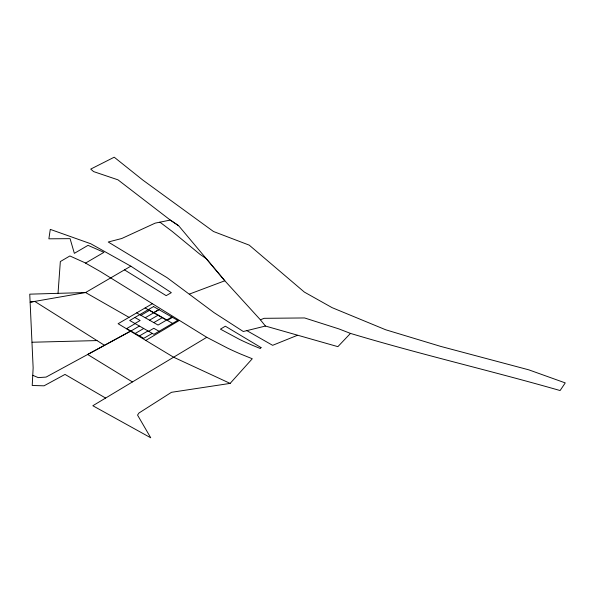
<?xml version="1.0" encoding="UTF-8"?>
<svg xmlns="http://www.w3.org/2000/svg" width="595" height="595" viewBox="0 0 595 595"><rect width="100%" height="100%" fill="white"/><g stroke="black" fill="none" stroke-linecap="round" stroke-linejoin="round"><path stroke-width="0.89" d="M105.598 398.048L65.011 374.419L44.045 385.813L32.219 385.486L33.142 367.866L29.75 294.161L85.568 292.539L130.826 266.173L171.323 292.658L166.191 295.656L124.481 269.87M58.027 293.335L60.34 261.555L69.883 255.962L84.869 262.707L100.555 271.662L206.755 337.305L227.402 348.023A276.727 159.765 0 0 0 240.767 354.099L252.273 358.755L230.131 383.396L171.479 392.306L138.97 413.004L137.542 415.079L150.736 437.794L92.827 405.738L206.755 337.305M178.649 225.736L170.259 220.061L117.966 179.831L93.601 171.598L90.715 169.099L114.218 157.206L142.882 180.114L213.479 231.5L249.208 245.125L304.365 292.093L332.114 307.66L385.709 329.779L440.687 346.394L528.806 369.845L565.25 382.905L560.103 390.543C490.466 370.603 419.847 354.263 350.47 333.401L337.871 346.654L265.43 326.045L243.288 331.504L214.014 312.628L167.061 277.657L108.245 242.016L121.789 238.491L155.169 223.14L170.259 220.061L178.649 225.728L224.828 280.773L260.379 319.775L265.43 326.045M145.79 340.429L179.407 320.393M85.531 263.094L103.947 252.339L88.045 245.341L74.353 253.344L70.076 238.647L48.872 238.826L50.285 229.38L90.775 243.764L130.826 266.173M152.387 303.71L118.108 323.71L173.495 357.164L230.131 383.396M140.97 315.305L149.419 310.374M134.968 323.502L140.137 320.482L134.879 317.477M158.828 309.579L153.659 312.591L148.393 309.586M135.102 323.658L126.653 328.589L143.73 338.347L152.179 333.416M145.239 317.745L153.689 312.814M159.029 309.69L153.964 312.65L166.771 319.969L171.843 317.009M130.922 331.028L139.371 326.097M149.509 320.184L157.958 315.253M135.191 333.468L143.64 328.537M153.778 322.624L162.227 317.693M139.461 335.907L147.91 330.976M148.631 331.303L153.8 328.284L159.066 331.296M172.49 317.38L167.321 320.4L172.58 323.405M297.255 335.372L272.629 345.316L246.843 330.627M260.379 319.775L264.173 318.318L304.58 317.953L338.875 328.901L350.47 333.401M189.336 294.116L224.828 280.773L206.257 258.661L199.816 254.177L172.208 231.433L159.914 222.173M32.07 342.237L97 340.578M32.762 375.319L38.236 377.617L46.083 377.089L130.498 331.192L87.644 354.486L132.388 381.916M129.018 317.351L85.568 292.539L30.137 302.2L34.741 301.397L104.519 345.316M145.15 307.935L166.496 320.132L158.047 325.056L136.701 312.866M261.034 347.577L260.365 348.529L254.757 346.26A259.45 149.791 0 0 1 239.755 339.522L220.425 329.139L225.349 326.209L261.034 347.577M153.562 306.574L129.71 320.497L153.897 334.308L177.749 320.385L153.562 306.574"/></g></svg>
